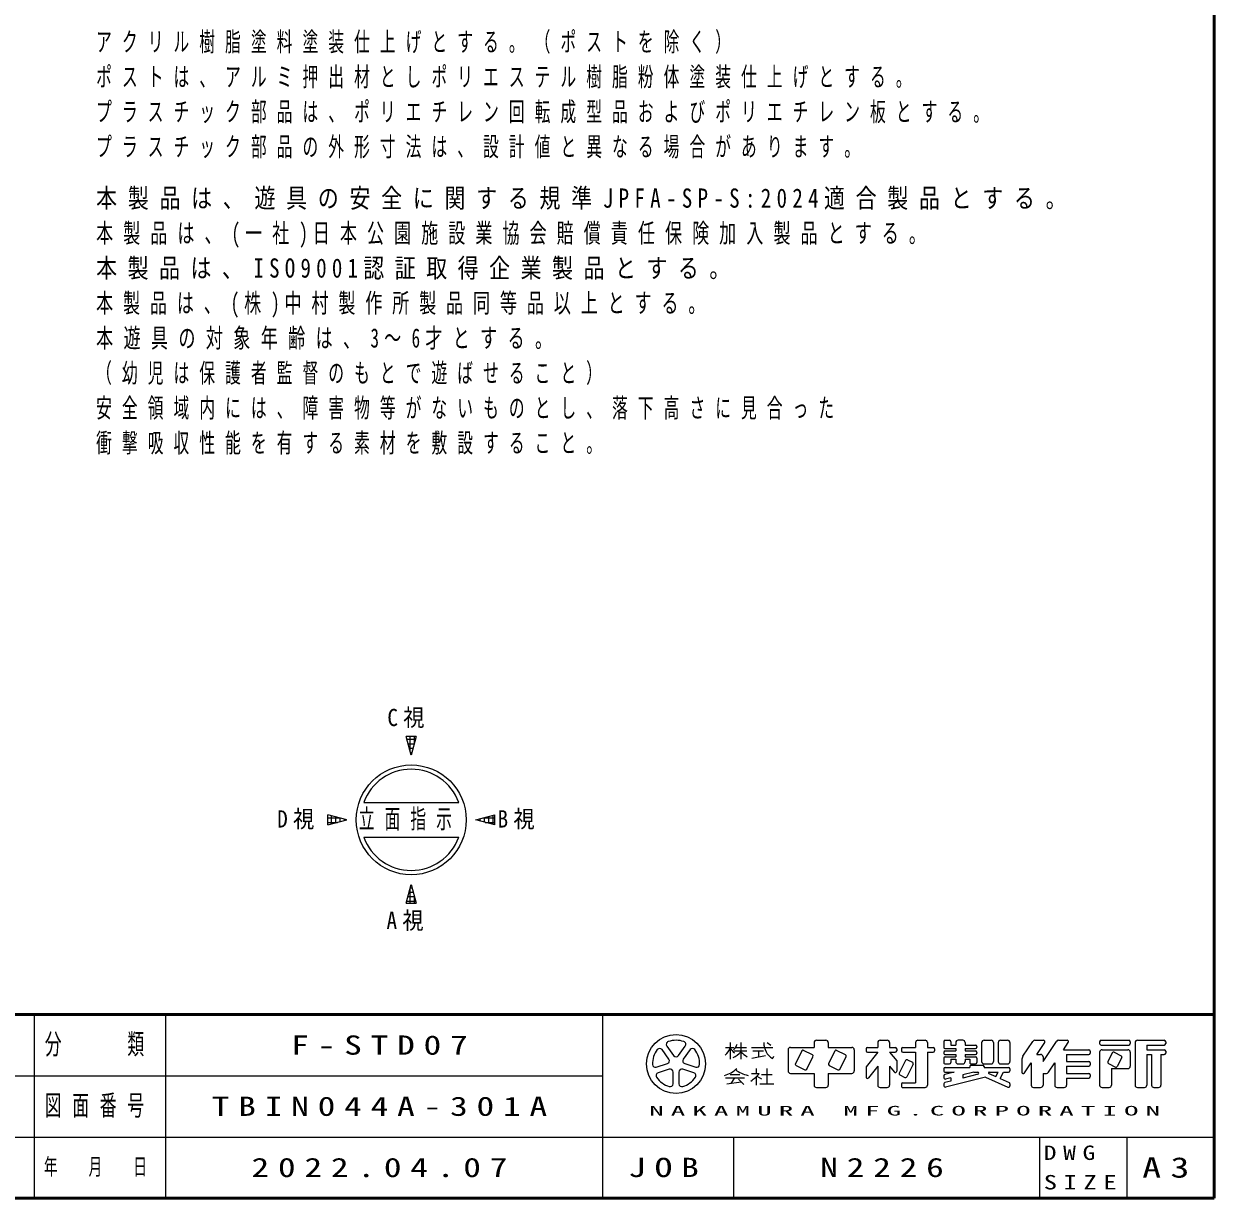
# Model space of a CAD drawing. Units: millimetres on the paper, scale 1:60. Extents: x -385 to 0, y -594 to 267.
# Drawn here: x -136.2 to 0, y 0 to 134.4 of the extents above; entities that cross this region are included whole.
import ezdxf

# ---------------------------------------------------------------- set-up
doc = ezdxf.new("R2010")
doc.units = ezdxf.units.MM
doc.layers.add('LY_1', color=7, linetype='Continuous', lineweight=25)
doc.styles.add('ＭＳ ゴシック', font='')
doc.styles.get('ＭＳ ゴシック').set_extended_font_data('MS Gothic')

msp = doc.modelspace()

# ---------------------------------------------------------------- linework, layer by layer
at = {"layer": 'LY_1', "lineweight": 50}
for p, q in [((0, 0), (0, 267)), ((-385, 21), (0, 21)), ((-385, 0), (0, 0))]:
    msp.add_line(p, q, dxfattribs=at)
at = {"layer": 'LY_1', "lineweight": 13}
for p, q in [((-91.868, 50.67), (-92.447, 52.831)), ((-91.29, 52.83), (-92.447, 52.83)), ((-92.359, 52.5), (-91.378, 52.5)), ((-92.225, 52), (-91.512, 52)), ((-92, 51.161), (-92, 52.83)), ((-91.29, 52.831), (-91.869, 50.67)), ((-91.5, 52.046), (-91.5, 52.83)), ((-92.091, 51.5), (-91.646, 51.5)), ((-91.957, 51), (-91.78, 51)), ((-97.298, 45.285), (-86.439, 45.285)), ((-101.414, 42.706), (-101.414, 43.864)), ((-99.254, 43.285), (-101.414, 43.864)), ((-101, 42.817), (-101, 43.753)), ((-100.5, 42.951), (-100.5, 43.619)), ((-84.483, 43.285), (-82.323, 43.864)), ((-83, 42.888), (-83, 43.682)), ((-82.5, 42.754), (-82.5, 43.816)), ((-82.323, 42.706), (-82.323, 43.864)), ((-101.414, 43.5), (-100.057, 43.5)), ((-101.414, 42.706), (-99.254, 43.285)), ((-101.414, 43), (-100.317, 43)), ((-100, 43.085), (-100, 43.485)), ((-99.5, 43.219), (-99.5, 43.351)), ((-82.323, 42.706), (-84.483, 43.285)), ((-84, 43.155), (-84, 43.414)), ((-83.68, 43.5), (-82.323, 43.5)), ((-83.5, 43.022), (-83.5, 43.548)), ((-83.42, 43), (-82.323, 43)), ((-97.298, 41.285), (-86.439, 41.285)), ((-92.447, 33.739), (-91.869, 35.899)), ((-91.975, 35.5), (-91.762, 35.5)), ((-91.869, 35.899), (-91.29, 33.739)), ((-92.243, 34.5), (-91.494, 34.5)), ((-92.109, 35), (-91.628, 35)), ((-92, 33.739), (-92, 35.409)), ((-91.5, 33.739), (-91.5, 34.524)), ((-92.447, 33.739), (-91.29, 33.739)), ((-92.377, 34), (-91.36, 34)), ((-120, 21), (-120, 0)), ((-45.776, 17.793), (-45.776, 17.253)), ((-45.506, 18.063), (-44.426, 18.063)), ((-44.156, 17.793), (-44.156, 17.253)), ((-38.486, 17.793), (-38.486, 17.253)), ((-38.216, 18.063), (-37.406, 18.063)), ((-37.136, 17.793), (-37.136, 17.253)), ((-34.166, 17.793), (-34.166, 17.253)), ((-33.896, 18.063), (-33.086, 18.063)), ((-32.816, 17.793), (-32.816, 17.253)), ((-30.926, 17.901), (-30.926, 17.28)), ((-30.764, 18.063), (-30.278, 18.063)), ((-30.116, 17.901), (-30.116, 17.523)), ((-29.576, 17.793), (-29.576, 17.523)), ((-28.766, 18.063), (-29.306, 18.063)), ((-28.496, 17.793), (-28.496, 17.523)), ((-26.606, 17.793), (-26.606, 15.633)), ((-26.336, 18.063), (-25.526, 18.063)), ((-25.256, 17.793), (-25.256, 15.633)), ((-24.716, 17.793), (-24.716, 15.633)), ((-24.446, 18.063), (-23.636, 18.063)), ((-23.366, 17.793), (-23.366, 15.633)), ((-21.88, 16.242), (-20.746, 17.943)), ((-20.521, 18.063), (-19.529, 18.063)), ((-20.306, 16.443), (-19.394, 17.811)), ((-19.586, 15.633), (-18.046, 17.943)), ((-17.821, 18.063), (-16.829, 18.063)), ((-17.246, 16.983), (-16.694, 17.811)), ((-13.106, 17.901), (-13.106, 17.685)), ((-12.944, 18.063), (-9.758, 18.063)), ((-9.596, 17.901), (-9.596, 17.685)), ((-9.056, 17.793), (-9.056, 12.933)), ((-8.786, 18.063), (-5.708, 18.063)), ((-5.546, 17.901), (-5.546, 17.685)), ((-62.39, 15.917), (-63.175, 16.997)), ((-62.629, 17.393), (-61.844, 16.313)), ((-61.298, 16.313), (-60.513, 17.393)), ((-59.967, 16.997), (-60.752, 15.917)), ((-48.746, 16.983), (-48.746, 14.553)), ((-48.476, 17.253), (-45.776, 17.253)), ((-47.198, 16.838), (-47.918, 15.4)), ((-45.975, 16.408), (-46.981, 16.911)), ((-44.156, 17.253), (-41.456, 17.253)), ((-43.418, 16.838), (-44.138, 15.4)), ((-42.195, 16.408), (-43.201, 16.911)), ((-41.186, 16.983), (-41.186, 14.553)), ((-39.836, 17.091), (-39.836, 16.875)), ((-38.486, 16.713), (-39.836, 15.026)), ((-39.674, 17.253), (-38.486, 17.253)), ((-39.674, 16.713), (-38.486, 16.713)), ((-37.136, 17.253), (-36.488, 17.253)), ((-37.136, 16.713), (-36.326, 15.701)), ((-37.136, 16.713), (-36.488, 16.713)), ((-36.326, 17.091), (-36.326, 16.875)), ((-35.786, 17.091), (-35.786, 16.875)), ((-35.624, 17.253), (-34.166, 17.253)), ((-35.624, 16.713), (-34.166, 16.713)), ((-34.166, 16.713), (-34.166, 13.203)), ((-32.816, 17.253), (-32.168, 17.253)), ((-32.816, 16.713), (-32.816, 12.933)), ((-32.816, 16.713), (-32.168, 16.713)), ((-32.006, 17.091), (-32.006, 16.875)), ((-30.926, 16.686), (-30.926, 16.605)), ((-30.764, 17.118), (-29.576, 17.118)), ((-30.764, 16.848), (-29.576, 16.848)), ((-30.764, 16.443), (-29.576, 16.443)), ((-30.116, 17.523), (-29.576, 17.523)), ((-29.576, 17.118), (-29.576, 16.848)), ((-29.576, 16.443), (-29.576, 16.173)), ((-28.496, 17.523), (-27.308, 17.523)), ((-28.496, 17.118), (-27.308, 17.118)), ((-28.496, 17.118), (-28.496, 16.848)), ((-28.496, 16.848), (-27.308, 16.848)), ((-28.496, 16.443), (-27.308, 16.443)), ((-28.496, 16.443), (-28.496, 16.173)), ((-27.146, 17.361), (-27.146, 17.28)), ((-27.146, 16.686), (-27.146, 16.605)), ((-20.306, 16.443), (-19.856, 16.443)), ((-17.246, 16.983), (-14.348, 16.983)), ((-16.886, 16.443), (-14.348, 16.443)), ((-16.886, 16.443), (-16.886, 15.633)), ((-14.186, 16.821), (-14.186, 16.605)), ((-13.106, 16.713), (-13.106, 12.933)), ((-12.944, 17.523), (-9.758, 17.523)), ((-12.836, 16.983), (-9.866, 16.983)), ((-11.666, 16.622), (-12.17, 15.616)), ((-11.449, 16.695), (-10.659, 16.3)), ((-9.596, 16.713), (-9.596, 15.093)), ((-7.706, 17.523), (-7.706, 16.983)), ((-7.706, 17.523), (-5.708, 17.523)), ((-7.706, 16.983), (-5.708, 16.983)), ((-7.706, 16.443), (-7.166, 16.443)), ((-7.706, 16.443), (-7.706, 12.933)), ((-7.166, 16.443), (-7.166, 12.933)), ((-6.086, 16.443), (-5.708, 16.443)), ((-6.086, 16.443), (-6.086, 12.933)), ((-5.546, 16.821), (-5.546, 16.605)), ((-63.828, 14.985), (-62.559, 15.397)), ((-60.583, 15.397), (-59.313, 14.985)), ((-47.845, 15.183), (-46.839, 14.68)), ((-46.622, 14.752), (-45.902, 16.19)), ((-44.065, 15.183), (-43.059, 14.68)), ((-42.842, 14.752), (-42.122, 16.19)), ((-39.836, 15.026), (-39.836, 13.868)), ((-38.486, 15.093), (-39.547, 13.766)), ((-38.486, 15.093), (-38.486, 12.933)), ((-37.136, 15.093), (-36.614, 14.441)), ((-37.136, 15.093), (-37.136, 12.933)), ((-36.326, 15.701), (-36.326, 14.543)), ((-35.318, 15.758), (-36.038, 14.32)), ((-34.454, 15.326), (-35.174, 13.888)), ((-35.101, 15.831), (-34.527, 15.544)), ((-30.926, 16.011), (-30.926, 15.525)), ((-30.764, 16.173), (-29.576, 16.173)), ((-30.764, 15.363), (-30.278, 15.363)), ((-30.116, 15.903), (-29.576, 15.903)), ((-30.116, 15.903), (-30.116, 15.525)), ((-29.576, 15.903), (-29.576, 15.633)), ((-29.306, 15.363), (-28.766, 15.363)), ((-28.496, 16.173), (-27.308, 16.173)), ((-28.496, 15.903), (-28.496, 15.633)), ((-28.496, 15.903), (-27.956, 15.903)), ((-27.956, 15.903), (-27.956, 15.525)), ((-27.956, 15.066), (-27.956, 14.958)), ((-27.794, 15.363), (-27.308, 15.363)), ((-27.794, 15.228), (-26.498, 15.228)), ((-27.146, 16.011), (-27.146, 15.525)), ((-26.336, 15.363), (-25.526, 15.363)), ((-26.336, 15.066), (-26.336, 14.958)), ((-24.446, 15.363), (-23.636, 15.363)), ((-22.016, 15.793), (-22.016, 14.413)), ((-21.719, 14.323), (-20.936, 15.498)), ((-20.936, 15.498), (-20.936, 12.933)), ((-19.586, 16.173), (-19.586, 15.633)), ((-18.966, 14.404), (-18.236, 15.498)), ((-18.236, 15.498), (-18.236, 12.933)), ((-16.886, 15.633), (-14.348, 15.633)), ((-16.886, 15.093), (-16.886, 14.283)), ((-16.886, 15.093), (-14.348, 15.093)), ((-14.186, 15.471), (-14.186, 15.255)), ((-12.097, 15.399), (-11.307, 15.004)), ((-10.586, 16.082), (-11.09, 15.076)), ((-62.35, 14.755), (-63.62, 14.343)), ((-61.908, 13.099), (-61.908, 14.434)), ((-61.233, 14.434), (-61.233, 13.099)), ((-59.522, 14.343), (-60.792, 14.755)), ((-48.476, 14.283), (-45.776, 14.283)), ((-45.776, 14.283), (-45.776, 12.933)), ((-44.156, 14.283), (-41.456, 14.283)), ((-44.156, 14.283), (-44.156, 12.933)), ((-35.965, 14.103), (-35.391, 13.816)), ((-30.926, 14.796), (-30.926, 14.58)), ((-30.926, 13.995), (-30.926, 13.773)), ((-29.74, 14.418), (-30.803, 14.152)), ((-30.764, 14.958), (-27.956, 14.958)), ((-30.764, 14.418), (-29.74, 14.418)), ((-26.15, 13.841), (-30.725, 12.697)), ((-30.116, 13.768), (-30.725, 13.615)), ((-30.116, 13.768), (-30.116, 13.406)), ((-27.513, 14.418), (-28.766, 14.105)), ((-27.023, 14.179), (-28.766, 13.743)), ((-28.766, 14.105), (-28.766, 13.743)), ((-27.513, 14.418), (-27.053, 14.418)), ((-26.336, 14.958), (-23.528, 14.958)), ((-26.15, 13.841), (-23.594, 12.705)), ((-25.771, 14.263), (-24.968, 13.906)), ((-25.738, 14.418), (-24.712, 14.418)), ((-24.968, 13.906), (-24.712, 14.418)), ((-24.474, 13.687), (-24.108, 14.418)), ((-24.474, 13.687), (-23.462, 13.237)), ((-24.108, 14.418), (-23.528, 14.418)), ((-23.366, 14.796), (-23.366, 14.58)), ((-19.586, 14.283), (-19.19, 14.283)), ((-19.586, 14.283), (-19.586, 12.933)), ((-16.886, 14.283), (-14.348, 14.283)), ((-16.886, 13.743), (-16.886, 12.933)), ((-16.886, 13.743), (-14.348, 13.743)), ((-14.186, 14.121), (-14.186, 13.905)), ((-11.756, 14.823), (-11.756, 12.933)), ((-11.756, 14.823), (-9.866, 14.823)), ((-45.506, 12.663), (-44.426, 12.663)), ((-38.216, 12.663), (-37.406, 12.663)), ((-35.786, 13.041), (-35.786, 12.825)), ((-35.624, 13.203), (-34.166, 13.203)), ((-35.624, 12.663), (-33.086, 12.663)), ((-30.926, 13.077), (-30.926, 12.854)), ((-30.116, 13.406), (-30.803, 13.234)), ((-23.366, 13.089), (-23.366, 12.853)), ((-20.666, 12.663), (-19.856, 12.663)), ((-17.966, 12.663), (-17.156, 12.663)), ((-12.836, 12.663), (-12.026, 12.663)), ((-8.786, 12.663), (-7.976, 12.663)), ((-6.896, 12.663), (-6.356, 12.663)), ((-10, 7), (-10, 0))]:
    msp.add_line(p, q, dxfattribs=at)
at = {"layer": 'LY_1'}
for p, q in [((-135, 21), (-135, 0)), ((-70, 21), (-70, 0)), ((-55.361, 17.793), (-55.361, 15.903)), ((-54.146, 17.793), (-54.146, 15.903)), ((-50.719, 17.467), (-51.16, 17.761)), ((-55.901, 17.253), (-54.956, 17.253)), ((-54.915, 16.848), (-53.471, 16.848)), ((-54.769, 17.253), (-53.525, 17.253)), ((-52.931, 17.253), (-50.501, 17.253)), ((-52.796, 16.848), (-51.581, 16.848)), ((-52.121, 16.848), (-52.121, 16.173)), ((-52.889, 16.02), (-51.353, 16.327)), ((-187.5, 14), (-70, 14)), ((-55.901, 13.784), (-53.741, 13.784)), ((-55.361, 14.148), (-54.281, 14.148)), ((-54.899, 13.784), (-55.289, 13.136)), ((-52.931, 14.283), (-52.051, 14.283)), ((-52.391, 14.823), (-52.391, 14.283)), ((-52.391, 13.91), (-52.391, 12.933)), ((-52.34, 13.96), (-51.796, 13.646)), ((-51.783, 14.148), (-50.568, 14.148)), ((-51.176, 14.823), (-51.176, 13.068)), ((-55.765, 13.067), (-54.113, 13.304)), ((-54.416, 13.607), (-53.81, 13.001)), ((-51.986, 13.068), (-50.366, 13.068)), ((-242.5, 7), (0, 7)), ((-55, 7), (-55, 0)), ((-20, 7), (-20, 0))]:
    msp.add_line(p, q, dxfattribs=at)
msp.add_circle((-91.869, 43.285), 6.286, dxfattribs=at)
at = {"layer": 'LY_1', "lineweight": 13}
msp.add_circle((-61.571, 15.363), 3.375, dxfattribs=at)
for centre, radius, start, end in [((-91.869, 43.285), 5.786, 20.22325, 159.77675), ((-91.869, 43.285), 5.786, 200.22325, 339.77675), ((-62.356, 17.592), 0.338, 109.39847, 215.99997), ((-61.571, 15.363), 2.7, 70.60155, 109.39847), ((-60.786, 17.592), 0.338, 324, 70.60155), ((-45.506, 17.793), 0.27, 89.99998, 179.99996), ((-44.426, 17.793), 0.27, 0, 89.99998), ((-38.216, 17.793), 0.27, 89.99998, 179.99996), ((-37.406, 17.793), 0.27, 0, 89.99998), ((-33.896, 17.793), 0.27, 89.99998, 179.99996), ((-33.086, 17.793), 0.27, 0, 89.99998), ((-30.764, 17.901), 0.162, 89.99998, 179.99996), ((-30.278, 17.901), 0.162, 0, 89.99998), ((-29.306, 17.793), 0.27, 89.99998, 179.99996), ((-28.766, 17.793), 0.27, 0, 89.99998), ((-26.336, 17.793), 0.27, 89.99998, 179.99996), ((-25.526, 17.793), 0.27, 0, 89.99998), ((-24.446, 17.793), 0.27, 89.99998, 179.99996), ((-23.636, 17.793), 0.27, 0, 89.99998), ((-20.521, 17.793), 0.27, 89.99998, 146.30984), ((-19.529, 17.901), 0.162, 326.31015, 89.99998), ((-17.821, 17.793), 0.27, 89.99998, 146.3098), ((-16.829, 17.901), 0.162, 326.31003, 89.99998), ((-12.944, 17.901), 0.162, 89.99998, 179.99996), ((-9.758, 17.901), 0.162, 0, 89.99998), ((-8.786, 17.793), 0.27, 89.99998, 179.99996), ((-5.708, 17.901), 0.162, 0, 89.99998), ((-61.571, 15.363), 2.7, 142.60154, 181.39846), ((-63.448, 16.798), 0.338, 35.99999, 142.60154), ((-59.694, 16.798), 0.338, 37.39846, 143.99995), ((-61.571, 15.363), 2.7, 358.60155, 37.39847), ((-48.476, 16.983), 0.27, 89.99998, 179.99996), ((-47.054, 16.766), 0.162, 63.43492, 153.43499), ((-46.047, 16.263), 0.162, 333.4349, 63.43487), ((-43.274, 16.766), 0.162, 63.43492, 153.43499), ((-42.267, 16.263), 0.162, 333.4349, 63.43487), ((-41.456, 16.983), 0.27, 0, 89.99998), ((-39.674, 17.091), 0.162, 89.99998, 179.99996), ((-39.674, 16.875), 0.162, 179.99998, 270.00002), ((-36.488, 17.091), 0.162, 0, 89.99998), ((-36.488, 16.875), 0.162, 270.00002, 0), ((-35.624, 17.091), 0.162, 89.99998, 179.99996), ((-35.624, 16.875), 0.162, 179.99998, 270.00002), ((-32.168, 17.091), 0.162, 0, 89.99998), ((-32.168, 16.875), 0.162, 270.00002, 0), ((-30.764, 17.28), 0.162, 179.99998, 270.00002), ((-30.764, 16.686), 0.162, 89.99998, 179.99996), ((-30.764, 16.605), 0.162, 179.99998, 270.00002), ((-27.308, 17.361), 0.162, 0, 89.99998), ((-27.308, 17.28), 0.162, 270.00002, 0), ((-27.308, 16.686), 0.162, 0, 89.99998), ((-27.308, 16.605), 0.162, 270.00002, 0), ((-19.856, 16.173), 0.27, 0, 89.99998), ((-14.348, 16.821), 0.162, 0, 89.99998), ((-14.348, 16.605), 0.162, 270.00002, 0), ((-12.944, 17.685), 0.162, 179.99998, 270.00002), ((-12.836, 16.713), 0.27, 89.99998, 179.99996), ((-11.522, 16.55), 0.162, 63.43447, 153.43474), ((-9.866, 16.713), 0.27, 0, 89.99998), ((-9.758, 17.685), 0.162, 270.00002, 0), ((-5.708, 17.685), 0.162, 270.00002, 0), ((-5.708, 16.821), 0.162, 0, 89.99998), ((-5.708, 16.605), 0.162, 270.00002, 0), ((-63.933, 15.306), 0.338, 181.39848, 287.99997), ((-62.663, 15.718), 0.338, 287.99998, 35.99999), ((-61.571, 16.512), 0.338, 215.99998, 324), ((-60.479, 15.718), 0.338, 143.99996, 251.99999), ((-59.209, 15.306), 0.338, 252.00001, 358.60156), ((-47.773, 15.328), 0.162, 153.43495, 243.43485), ((-43.993, 15.328), 0.162, 153.43495, 243.43485), ((-35.174, 15.686), 0.162, 63.43487, 153.43498), ((-34.599, 15.399), 0.162, 333.43492, 63.43493), ((-30.764, 16.011), 0.162, 89.99998, 179.99996), ((-30.764, 15.525), 0.162, 179.99998, 270.00002), ((-30.278, 15.525), 0.162, 270.00002, 0), ((-29.306, 15.633), 0.27, 179.99998, 270.00002), ((-28.766, 15.633), 0.27, 270.00002, 0), ((-27.794, 15.525), 0.162, 179.99998, 270.00002), ((-27.794, 15.066), 0.162, 89.99998, 179.99996), ((-27.308, 16.011), 0.162, 0, 89.99998), ((-27.308, 15.525), 0.162, 270.00002, 0), ((-26.336, 15.633), 0.27, 179.99998, 270.00002), ((-26.498, 15.066), 0.162, 0, 89.99998), ((-25.526, 15.633), 0.27, 270.00002, 0), ((-24.446, 15.633), 0.27, 179.99998, 270.00002), ((-23.636, 15.633), 0.27, 270.00002, 0), ((-21.206, 15.793), 0.81, 146.30999, 179.99996), ((-14.348, 15.471), 0.162, 0, 89.99998), ((-14.348, 15.255), 0.162, 270.00002, 0), ((-12.025, 15.544), 0.162, 153.43517, 243.43529), ((-11.234, 15.149), 0.162, 243.43534, 333.43491), ((-10.731, 16.155), 0.162, 333.43484, 63.43447), ((-9.866, 15.093), 0.27, 270.00002, 0), ((-63.516, 14.022), 0.338, 107.99999, 214.60154), ((-61.571, 15.363), 2.7, 214.60156, 253.39848), ((-62.246, 14.434), 0.338, 359.99997, 107.99999), ((-60.896, 14.434), 0.338, 71.99997, 179.99999), ((-61.571, 15.363), 2.7, 286.60155, 325.39847), ((-59.626, 14.022), 0.338, 325.39847, 71.99996), ((-48.476, 14.553), 0.27, 179.99998, 270.00002), ((-46.766, 14.825), 0.162, 243.43498, 333.43496), ((-42.986, 14.825), 0.162, 243.43498, 333.43496), ((-41.456, 14.553), 0.27, 270.00002, 0), ((-39.674, 13.868), 0.162, 179.99998, 321.34037), ((-36.488, 14.543), 0.162, 218.65962, 0), ((-35.893, 14.248), 0.162, 153.43487, 243.4348), ((-35.318, 13.961), 0.162, 243.43487, 333.43498), ((-30.764, 14.796), 0.162, 89.99998, 179.99996), ((-30.764, 14.58), 0.162, 179.99998, 270.00002), ((-30.764, 13.995), 0.162, 104.03614, 179.99996), ((-30.764, 13.773), 0.162, 179.99998, 284.03612), ((-27.053, 14.297), 0.121, 284.0365, 89.99998), ((-25.738, 14.337), 0.081, 89.99998, 246.03817), ((-23.528, 14.796), 0.162, 0, 89.99998), ((-23.528, 14.58), 0.162, 270.00002, 0), ((-21.854, 14.413), 0.162, 179.99998, 326.30997), ((-19.19, 14.553), 0.27, 270.00002, 326.31002), ((-14.348, 14.121), 0.162, 0, 89.99998), ((-14.348, 13.905), 0.162, 270.00002, 0), ((-62.246, 13.099), 0.338, 253.39847, 359.99997), ((-60.896, 13.099), 0.338, 179.99999, 286.60154), ((-45.506, 12.933), 0.27, 179.99998, 270.00002), ((-44.426, 12.933), 0.27, 270.00002, 0), ((-38.216, 12.933), 0.27, 179.99998, 270.00002), ((-37.406, 12.933), 0.27, 270.00002, 0), ((-35.624, 13.041), 0.162, 89.99998, 179.99996), ((-35.624, 12.825), 0.162, 179.99998, 270.00002), ((-33.086, 12.933), 0.27, 270.00002, 0), ((-30.764, 13.077), 0.162, 104.03614, 179.99996), ((-30.764, 12.854), 0.162, 179.99998, 284.03612), ((-23.528, 12.853), 0.162, 246.03699, 0), ((-23.528, 13.089), 0.162, 0, 66.03701), ((-20.666, 12.933), 0.27, 179.99998, 270.00002), ((-19.856, 12.933), 0.27, 270.00002, 0), ((-17.966, 12.933), 0.27, 179.99998, 270.00002), ((-17.156, 12.933), 0.27, 270.00002, 0), ((-12.836, 12.933), 0.27, 179.99998, 270.00002), ((-12.026, 12.933), 0.27, 270.00002, 0), ((-8.786, 12.933), 0.27, 179.99998, 270.00002), ((-7.976, 12.933), 0.27, 270.00002, 0), ((-6.896, 12.933), 0.27, 179.99998, 270.00002), ((-6.356, 12.933), 0.27, 270.00002, 0)]:
    msp.add_arc(centre, radius, start, end, dxfattribs=at)
at = {"layer": 'LY_1'}
for centre, radius, start, end in [((-49.563, 17.694), 1.953, 177.09472, 240.51891), ((-57.466, 18.084), 2.285, 311.36185, 337.13638), ((-53.383, 18.427), 2.345, 212.50346, 230.00631), ((-56.374, 18.818), 3.034, 295.86917, 317.23867), ((-56.002, 18.047), 1.467, 313.72108, 343.54317), ((-51.918, 18.818), 3.034, 222.76131, 240.10806), ((-51.54, 16.805), 1.299, 321.42112, 334.8249), ((-56.898, 17.257), 3.32, 285.11261, 313.40619), ((-52.77, 17.194), 3.192, 231.17281, 259.75506), ((-55.66, 17.226), 4.657, 304.87257, 320.80411)]:
    msp.add_arc(centre, radius, start, end, dxfattribs=at)

# ---------------------------------------------------------------- texts
at = {"layer": 'LY_1', "style": 'ＭＳ ゴシック'}
for s, insert, char_height, attachment_point in [('\\T1.64;\\W0.6;アクリル樹脂塗料塗装仕上げとする。（ポストを除く）', (-127.922, 133.403), 2.199, 1), ('\\T1.64;\\W0.6;ポストは、アルミ押出材としポリエステル樹脂粉体塗装仕上げとする。', (-127.922, 129.403), 2.199, 1), ('\\T1.64;\\W0.6;プラスチック部品は、ポリエチレン回転成型品およびポリエチレン板とする。', (-127.922, 125.403), 2.199, 1), ('\\T1.64;\\W0.6;プラスチック部品の外形寸法は、設計値と異なる場合があります。', (-127.922, 121.403), 2.199, 1), ('\\T1.51;\\W0.8;本製品は、遊具の安全に関する規準JPFA-SP-S:2024適合製品とする。', (-127.922, 115.517), 2.199, 1), ('\\T1.59;\\W0.65;本製品は、(一社)日本公園施設業協会賠償責任保険加入製品とする。', (-127.922, 111.517), 2.199, 1), ('\\T1.5;\\W0.8;本製品は、ISO9001認証取得企業製品とする。', (-127.922, 107.517), 2.199, 1), ('\\T1.58;\\W0.65;本製品は、(株)中村製作所製品同等品以上とする。', (-127.922, 103.517), 2.199, 1), ('\\T1.61;\\W0.65;本遊具の対象年齢は、3～6才とする。', (-127.922, 99.517), 2.199, 1), ('\\T1.64;\\W0.6;（幼児は保護者監督のもとで遊ばせること）', (-127.922, 95.517), 2.199, 1), ('\\T1.64;\\W0.6;安全領域内には、障害物等がないものとし、落下高さに見合った', (-127.922, 91.517), 2.199, 1), ('\\T1.64;\\W0.6;衝撃吸収性能を有する素材を敷設すること。', (-127.922, 87.517), 2.199, 1), ('\\T1.5;\\W0.9;C視', (-91.869, 54.89), 1.979, 5), ('\\T1.5;\\W0.9;D視', (-104.474, 43.285), 1.979, 5), ('\\T1.64;\\W0.6;立面指示', (-97.869, 43.285), 2.199, 4), ('\\T1.5;\\W0.9;B視', (-79.263, 43.285), 1.979, 5), ('\\T1.5;\\W0.9;A視', (-91.969, 31.679), 1.979, 5), ('\\T1.64;\\W0.6;分\u3000\u3000類', (-127.5, 17.5), 2.346, 5), ('\\T1.5;\\W1.35;F-STD07', (-95, 17.5), 2.199, 5), ('\\T1.64;\\W0.6;図面番号', (-127.5, 10.5), 2.346, 5), ('\\T1.5;\\W1.35;TBIN044A-301A', (-95, 10.5), 2.199, 5), ('\\T1.5;\\W2.2;NAKAMURA\\~MFG.CORPORATION', (-35, 10), 1.1, 5), ('\\T1.52;\\W1.3;DWG', (-19.5, 5.188), 1.65, 4), ('\\T1.64;\\W0.6;年\u3000月\u3000日', (-127.5, 3.5), 1.906, 5), ('\\T1.5;\\W1.35;2022.04.07', (-95, 3.5), 2.199, 5), ('\\T1.5;\\W1.35;JOB', (-62.5, 3.5), 2.199, 5), ('\\T1.5;\\W1.35;N2226', (-37.5, 3.5), 2.199, 5), ('\\T1.5;\\W1.35;A3', (-5, 3.5), 2.346, 5), ('\\T1.5;\\W1.35;SIZE', (-19.5, 1.812), 1.65, 4)]:
    msp.add_mtext(s, dxfattribs=dict(at, insert=insert, char_height=char_height, attachment_point=attachment_point))

doc.saveas('drawing.dxf')
